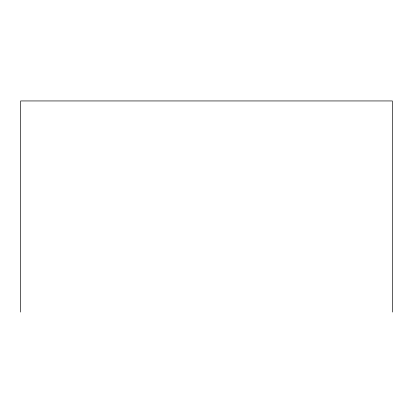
<?xml version="1.0" encoding="UTF-8"?>
<svg xmlns="http://www.w3.org/2000/svg" width="413" height="413" viewBox="0 0 413 413"><rect width="100%" height="100%" fill="white"/><g stroke="black" fill="none" stroke-linecap="round" stroke-linejoin="round"><path stroke-width="0.62" d="M392.35 312.058L392.35 100.942L20.65 100.942L20.65 312.058"/></g></svg>
